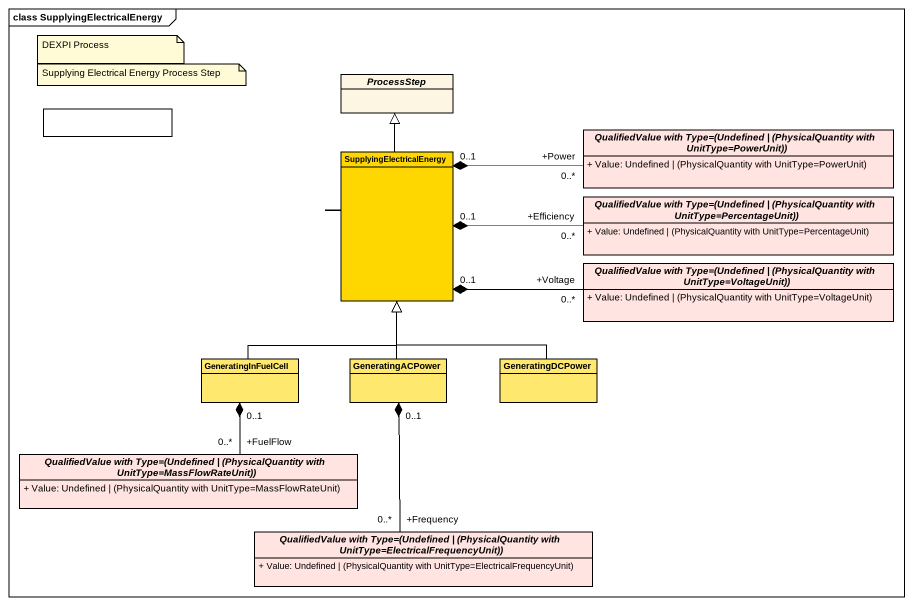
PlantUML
@startuml
mainframe class SupplyingElectricalEnergy
allowmixing
hide circle
hide empty members
skinparam classAttributeIconSize 0
abstract class ProcessStep
rectangle " " as rectangle1
class SupplyingElectricalEnergy #FFD700
abstract class "QualifiedValue with Type=(Undefined | (PhysicalQuantity with UnitType=PowerUnit))" as QualifiedValue_with_Type #FFE4E1 {
  {field} + Value: Undefined | (PhysicalQuantity with UnitType=PowerUnit)
}
abstract class "QualifiedValue with Type=(Undefined | (PhysicalQuantity with UnitType=PercentageUnit))" as QualifiedValue_with_Type_2 #FFE4E1 {
  {field} + Value: Undefined | (PhysicalQuantity with UnitType=PercentageUnit)
}
abstract class "QualifiedValue with Type=(Undefined | (PhysicalQuantity with UnitType=VoltageUnit))" as QualifiedValue_with_Type_3 #FFE4E1 {
  {field} + Value: Undefined | (PhysicalQuantity with UnitType=VoltageUnit)
}
class GeneratingInFuelCell #FFE86E
class GeneratingACPower #FFE86E
class GeneratingDCPower #FFE86E
abstract class "QualifiedValue with Type=(Undefined | (PhysicalQuantity with UnitType=MassFlowRateUnit))" as QualifiedValue_with_Type_4 #FFE4E1 {
  {field} + Value: Undefined | (PhysicalQuantity with UnitType=MassFlowRateUnit)
}
abstract class "QualifiedValue with Type=(Undefined | (PhysicalQuantity with UnitType=ElectricalFrequencyUnit))" as QualifiedValue_with_Type_5 #FFE4E1 {
  {field} + Value: Undefined | (PhysicalQuantity with UnitType=ElectricalFrequencyUnit)
}
SupplyingElectricalEnergy -up-|> ProcessStep
SupplyingElectricalEnergy "0..1" *-right- "+Power\n0..*" QualifiedValue_with_Type
SupplyingElectricalEnergy "0..1" *-right- "+Efficiency\n0..*" QualifiedValue_with_Type_2
SupplyingElectricalEnergy "0..1" *-right- "+Voltage\n0..*" QualifiedValue_with_Type_3
GeneratingInFuelCell -up-|> SupplyingElectricalEnergy
GeneratingInFuelCell "0..1" *-- "+FuelFlow\n0..*" QualifiedValue_with_Type_4
GeneratingACPower -up-|> SupplyingElectricalEnergy
GeneratingACPower "0..1" *-- "+Frequency\n0..*" QualifiedValue_with_Type_5
GeneratingDCPower -up-|> SupplyingElectricalEnergy
note as N1
  DEXPI Process
end note
note as N2
  Supplying Electrical Energy Process Step
end note
@enduml
